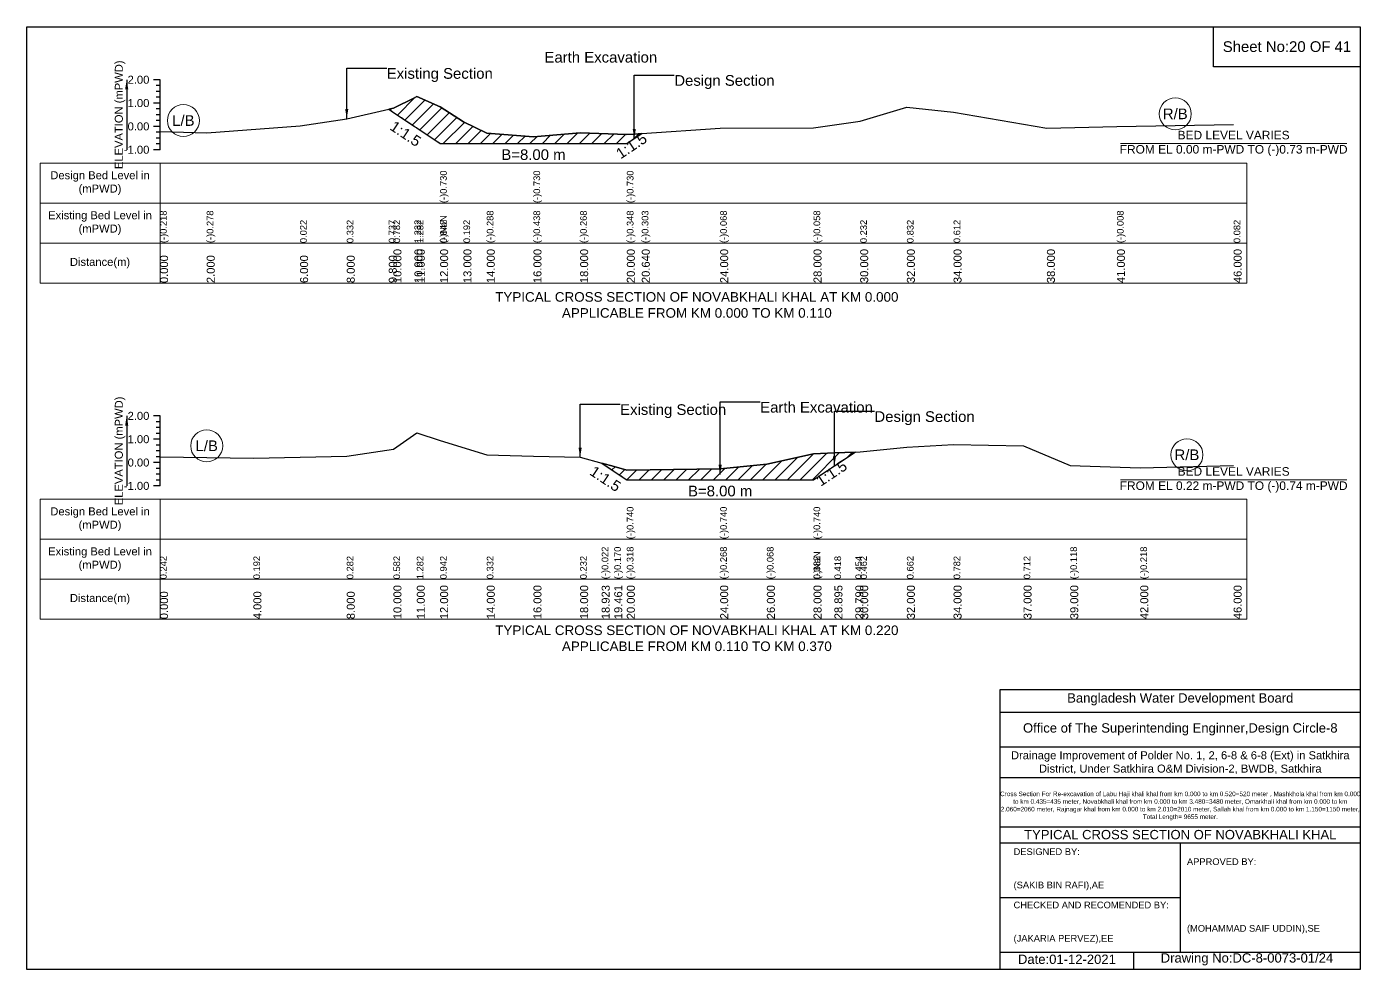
# Model space of a CAD drawing. Header units: inches. Extents: x 93000 to 506000, y -4242 to 0.
# Drawn here: x 290000 to 296000, y -4242 to 0 of the extents above; entities that cross this region are included whole.
import ezdxf

# ---------------------------------------------------------------- set-up
doc = ezdxf.new("R2010")
doc.units = ezdxf.units.IN
doc.header["$LTSCALE"] = 7
doc.header["$MEASUREMENT"] = 0
doc.linetypes.add('DASHED', pattern=[0.75, 0.5, -0.25])
for name, color, linetype, lineweight in [('Cross section Data Border', 7, 'Continuous', 9), ('Cross Section Labels', 7, 'Continuous', 9), ('Design_Bed_Level for Xsection', 7, 'DASHED', 25), ('Existing_Bed_Level for Xsection', 7, 'Continuous', 25), ('Long Section Labels', 7, 'Continuous', 9)]:
    doc.layers.add(name, color=color, linetype=linetype, lineweight=lineweight)
doc.styles.get("Standard").update_dxf_attribs({"font": 'arial.ttf'})
doc.dimstyles.get("Standard").update_dxf_attribs({"dimtxt": 0.18, "dimasz": 0.18, "dimexe": 0.18, "dimexo": 0.0625, "dimgap": 0.09, "dimtad": 0, "dimtih": 1, "dimtoh": 1, "dimdec": 4, "dimzin": 0, "dimdsep": 46, "dimtxsty": 'Standard', "dimcen": 0.09, "dimadec": 0, "dimazin": 0, "dimtfac": 1, "dimtdec": 4, "dimtofl": 0, "dimtmove": 0, "dimatfit": 3, "dimfxl": 1, "dimtolj": 1, "dimtzin": 0, "dimarcsym": 0})

msp = doc.modelspace()

# ---------------------------------------------------------------- hatches: boundary and pattern name
at = {"layer": 'Existing_Bed_Level for Xsection'}
h = msp.add_hatch(dxfattribs=at)
h.set_pattern_fill('ANSI31', color=256, scale=315, style=0)
h.paths.add_polyline_path([(291629, -371.6), (291650, -385.7), (291744.5, -448.6), (291755, -455.7), (291860, -525.7), (291965, -525.7), (292070, -525.7), (292280, -525.7), (292490, -525.7), (292700, -525.7), (292733.6, -503.3), (292767.2, -480.8), (292733.6, -483.2), (292700, -485.6), (292490, -477.1), (292280, -495), (292070, -479.2), (291965, -428.9), (291860, -360.6), (291755, -314.4), (291744.5, -319.7), (291650, -366.9)])
h = msp.add_hatch(dxfattribs=at)
h.set_pattern_fill('ANSI31', color=256, scale=315, style=0)
h.paths.add_polyline_path([(292586.9, -1963.9), (292643.4, -2001.6), (292700, -2039.3), (293120, -2039.3), (293330, -2039.3), (293540, -2039.3), (293634, -1976.6), (293728, -1914), (293634, -1917.7), (293540, -1921.5), (293330, -1968.8), (293120, -1989.8), (292700, -1995), (292643.4, -1979.4)])

# ---------------------------------------------------------------- linework, layer by layer
for points in [[(290000, 0), (296000, 0), (296000, -4242), (290000, -4242)], [(295340, 0), (296000, 0), (296000, -180), (295340, -180)]]:
    msp.add_lwpolyline(points, close=True)
for points in [[(294380, -4242), (294380, -2982), (296000, -2982)], [(294380, -3084), (296000, -3084)], [(294380, -3240), (296000, -3240)], [(294380, -3378), (296000, -3378)], [(294380, -3600), (296000, -3600)], [(294380, -3672), (296000, -3672)], [(295190, -3672), (295190, -4164)], [(294380, -3918), (295190, -3918)], [(294380, -4164), (296000, -4164)], [(294980, -4164), (294980, -4242)]]:
    msp.add_lwpolyline(points)
at = {"layer": 'Cross section Data Border'}
for points in [[(290060, -614), (295490, -614), (295490, -1154), (290060, -1154)], [(290060, -2126.6), (295490, -2126.6), (295490, -2666.6), (290060, -2666.6)]]:
    msp.add_lwpolyline(points, close=True, dxfattribs=at)
for points in [[(290600, -614), (290600, -1154)], [(290060, -794), (295490, -794)], [(290060, -974), (295490, -974)], [(290600, -2126.6), (290600, -2666.6)], [(290060, -2306.6), (295490, -2306.6)], [(290060, -2486.6), (295490, -2486.6)]]:
    msp.add_lwpolyline(points, dxfattribs=at)
at = {"layer": 'Cross Section Labels'}
for points in [[(294921, -525.7), (295939, -525.7)], [(294921, -2039.3), (295939, -2039.3)]]:
    msp.add_lwpolyline(points, dxfattribs=at)
for centre in [(290705, -422.6), (295167.5, -392.6), (290810, -1886.3), (295220, -1926.8)]:
    msp.add_circle(centre, 72, dxfattribs=at)
at = {"layer": 'Design_Bed_Level for Xsection'}
for points in [[(291629, -371.6), (291744.5, -448.6), (291860, -525.7), (292280, -525.7), (292700, -525.7), (292733.6, -503.3), (292767.2, -480.8)], [(292586.9, -1963.9), (292643.4, -2001.6), (292700, -2039.3), (293120, -2039.3), (293540, -2039.3), (293634, -1976.6), (293728, -1914)]]:
    msp.add_lwpolyline(points, dxfattribs=at)
at = {"layer": 'Existing_Bed_Level for Xsection'}
for points in [[(290600, -239), (290570, -239)], [(290600, -554), (290600, -449), (290600, -344), (290600, -239)], [(290600, -265.3), (290582, -265.3)], [(290600, -291.5), (290582, -291.5)], [(290600, -344), (290570, -344)], [(290600, -317.8), (290582, -317.8)], [(290600, -471.9), (290810, -478.2), (291230, -446.7), (291440, -414.1), (291629, -371.6), (291650, -366.9), (291744.5, -319.7), (291755, -314.4), (291860, -360.6), (291860, -360.6), (291965, -428.9), (292070, -479.2), (292280, -495), (292280, -495), (292490, -477.1), (292700, -485.6), (292700, -485.6), (292733.6, -483.2), (292767.2, -480.8), (293120, -456.1), (293540, -455.1), (293750, -424.6), (293960, -361.6), (294170, -384.8), (294590, -456.1), (294905, -449.9), (295430, -440.4)], [(290600, -370.3), (290582, -370.3)], [(290600, -396.5), (290582, -396.5)], [(290600, -449), (290570, -449)], [(290600, -422.8), (290582, -422.8)], [(290600, -475.3), (290582, -475.3)], [(290600, -501.5), (290582, -501.5)], [(290600, -527.8), (290582, -527.8)], [(290600, -554), (290570, -554)], [(290600, -1751.6), (290570, -1751.6)], [(290600, -1777.9), (290582, -1777.9)], [(290600, -2066.6), (290600, -1961.6), (290600, -1856.6), (290600, -1751.6)], [(290600, -1856.6), (290570, -1856.6)], [(290600, -1804.1), (290582, -1804.1)], [(290600, -1830.4), (290582, -1830.4)], [(290600, -1936.2), (291020, -1941.5), (291440, -1932), (291650, -1900.5), (291755, -1827), (291860, -1862.7), (292070, -1926.8), (292280, -1932), (292490, -1937.2), (292586.9, -1963.9), (292643.4, -1979.4), (292700, -1995), (292700, -1995), (293120, -1989.8), (293120, -1989.8), (293330, -1968.8), (293540, -1921.5), (293540, -1921.5), (293634, -1917.7), (293728, -1914), (293750, -1913.1), (293960, -1892.1), (294170, -1879.5), (294485, -1886.8), (294695, -1974), (295010, -1984.5), (295430, -1974)], [(290600, -1882.9), (290582, -1882.9)], [(290600, -1909.1), (290582, -1909.1)], [(290600, -1961.6), (290570, -1961.6)], [(290600, -1935.4), (290582, -1935.4)], [(290600, -1987.9), (290582, -1987.9)], [(290600, -2014.1), (290582, -2014.1)], [(290600, -2066.6), (290570, -2066.6)], [(290600, -2040.4), (290582, -2040.4)]]:
    msp.add_lwpolyline(points, dxfattribs=at)
for points in [[(291629, -371.6), (291629, -371.6), (291650, -385.7), (291744.5, -448.6), (291755, -455.7), (291860, -525.7), (291860, -525.7), (291965, -525.7), (292070, -525.7), (292280, -525.7), (292280, -525.7), (292490, -525.7), (292700, -525.7), (292700, -525.7), (292733.6, -503.3), (292767.2, -480.8), (292767.2, -480.8), (292767.2, -480.8), (292733.6, -483.2), (292700, -485.6), (292700, -485.6), (292490, -477.1), (292280, -495), (292280, -495), (292070, -479.2), (291965, -428.9), (291860, -360.6), (291860, -360.6), (291755, -314.4), (291744.5, -319.7), (291650, -366.9), (291629, -371.6)], [(292586.9, -1963.9), (292643.4, -2001.6), (292700, -2039.3), (292700, -2039.3), (293120, -2039.3), (293120, -2039.3), (293330, -2039.3), (293540, -2039.3), (293540, -2039.3), (293634, -1976.6), (293728, -1914), (293728, -1914), (293728, -1914), (293634, -1917.7), (293540, -1921.5), (293540, -1921.5), (293330, -1968.8), (293120, -1989.8), (293120, -1989.8), (292700, -1995), (292700, -1995), (292643.4, -1979.4)]]:
    msp.add_lwpolyline(points, close=True, dxfattribs=at)

# ---------------------------------------------------------------- texts
at = {"attachment_point": 5}
for s, insert, char_height in [('Sheet No:20 OF 41', (295670, -90), 48), ('Bangladesh Water Development Board', (295190, -3027), 42), ('Office of The Superintending Enginner,Design Circle-8', (295190, -3162), 42)]:
    msp.add_mtext(s, dxfattribs=dict(at, insert=insert, char_height=char_height))
for s, insert, char_height, width, attachment_point in [('Drainage Improvement of Polder No. 1, 2, 6-8 & 6-8 (Ext) in Satkhira District, Under Satkhira O&M Division-2, BWDB, Satkhira', (295190, -3312), 36, 1680, 5), ('Cross Section For Re-excavation of Labu Haji khali khal from km 0.000 to km 0.520=520 meter , Mashkhola khal from km 0.000 to km 0.435=435 meter, Novabkhali khal from km 0.000 to km 3.480=3480 meter, Omarkhali khal from km 0.000 to km 2.060=2060 meter, Rajnagar khal from km 0.000 to km 2.010=2010 meter, Sallah khal from km 0.000 to km 1.150=1150 meter, Total Length= 9655 meter. ', (295190, -3507), 20.5611, 1620, 5), ('TYPICAL CROSS SECTION OF NOVABKHALI KHAL', (295190, -3636), 42, 1680, 5), ('DESIGNED BY:^J^J^J(SAKIB BIN RAFI),AE', (294440, -3792), 30, 840, 4), ('APPROVED BY:^J^J^J^J^J^J(MOHAMMAD SAIF UDDIN),SE', (295220, -3912), 30, 840, 4), ('CHECKED AND RECOMENDED BY:^J^J^J(JAKARIA PERVEZ),EE', (294440, -4032), 30, 840, 4), ('Date:01-12-2021', (294680, -4197), 42, 840, 5), ('Drawing No:DC-8-0073-01/24', (295490, -4197), 42, 1320, 5)]:
    msp.add_mtext(s, dxfattribs=dict(insert=insert, char_height=char_height, width=width, attachment_point=attachment_point))
at = {"layer": 'Cross section Data Border', "char_height": 36, "width": 480, "attachment_point": 5}
for s, insert in [('Design Bed Level in (mPWD)', (290330, -704)), ('Existing Bed Level in (mPWD)', (290330, -884)), ('Distance(m)', (290330, -1064)), ('Design Bed Level in (mPWD)', (290330, -2216.6)), ('Existing Bed Level in (mPWD)', (290330, -2396.6)), ('Distance(m)', (290330, -2576.6))]:
    msp.add_mtext(s, dxfattribs=dict(at, insert=insert))
at = {"layer": 'Cross Section Labels'}
for s, insert, char_height, attachment_point in [('Earth Excavation', (292329.6, -113.5), 48, 1), ('Existing Section', (291620, -186.5), 48, 1), ('Design Section', (292913.6, -218), 48, 1), ('L/B', (290705, -422.6), 48, 5), ('R/B', (295167.5, -392.6), 48, 5), ('BED LEVEL VARIES ^JFROM EL 0.00 m-PWD TO (-)0.73 m-PWD', (295430, -525.7), 38.4, 5), ('B=8.00 m', (292280, -551.9), 48, 2), ('TYPICAL CROSS SECTION OF NOVABKHALI KHAL AT KM 0.000^JAPPLICABLE FROM KM 0.000 TO KM 0.110', (293015, -1252.5), 43.2, 5), ('Existing Section', (292670, -1699.1), 48, 1), ('Earth Excavation', (293300, -1688.6), 48, 1), ('Design Section', (293814, -1730.6), 48, 1), ('L/B', (290810, -1886.3), 48, 5), ('R/B', (295220, -1926.8), 48, 5), ('BED LEVEL VARIES ^JFROM EL 0.22 m-PWD TO (-)0.74 m-PWD', (295430, -2039.3), 38.4, 5), ('B=8.00 m', (293120, -2065.6), 48, 2), ('TYPICAL CROSS SECTION OF NOVABKHALI KHAL AT KM 0.220^JAPPLICABLE FROM KM 0.110 TO KM 0.370', (293015, -2752.5), 43.2, 5)]:
    msp.add_mtext(s, dxfattribs=dict(at, insert=insert, char_height=char_height, attachment_point=attachment_point))
at = {"layer": 'Cross Section Labels', "char_height": 48, "attachment_point": 2}
for insert, rotation in [((291718.2, -461.8), 326.30993), ((292707.4, -516.4), 33.69007), ((293607.7, -1989.8), 33.69007), ((292617.2, -2014.7), 326.30993)]:
    msp.add_mtext('1:1.5', dxfattribs=dict(at, insert=insert, rotation=rotation))
at = {"layer": 'Existing_Bed_Level for Xsection', "char_height": 36, "attachment_point": 5, "rotation": 90}
for insert in [(290420, -396.5), (290420, -1909.1)]:
    msp.add_mtext('ELEVATION (mPWD)', dxfattribs=dict(at, insert=insert))
at = {"layer": 'Existing_Bed_Level for Xsection', "char_height": 36, "attachment_point": 6}
for s, insert in [('2.00', (290552, -239)), ('1.00', (290552, -344)), ('0.00', (290552, -449)), ('-1.00', (290552, -554)), ('2.00', (290552, -1751.6)), ('1.00', (290552, -1856.6)), ('0.00', (290552, -1961.6)), ('-1.00', (290552, -2066.6))]:
    msp.add_mtext(s, dxfattribs=dict(at, insert=insert))
at = {"layer": 'Long Section Labels', "attachment_point": 1, "rotation": 90}
for s, insert, char_height in [('(-)0.730', (291860, -794), 30), ('(-)0.730', (292280, -794), 30), ('(-)0.730', (292700, -794), 30), ('(-)0.218', (290600, -974), 30), ('(-)0.278', (290810, -974), 30), ('(-)0.288', (292070, -974), 30), ('(-)0.438', (292280, -974), 30), ('(-)0.438', (292280, -974), 30), ('(-)0.268', (292490, -974), 30), ('(-)0.348', (292700, -974), 30), ('(-)0.348', (292700, -974), 30), ('(-)0.348', (292700, -974), 30), ('(-)0.303', (292767.2, -974), 30), ('(-)0.068', (293120, -974), 30), ('(-)0.068', (293120, -974), 30), ('(-)0.058', (293540, -974), 30), ('(-)0.008', (294905, -974), 30), ('0.022', (291230, -974), 30), ('0.332', (291440, -974), 30), ('0.737', (291629, -974), 30), ('0.782', (291650, -974), 30), ('1.232', (291744.5, -974), 30), ('1.282', (291755, -974), 30), ('(-)NaN', (291860, -974), 30), ('(-)NaN', (291860, -974), 30), ('0.842', (291860, -974), 30), ('0.842', (291860, -974), 30), ('0.192', (291965, -974), 30), ('0.232', (293750, -974), 30), ('0.832', (293960, -974), 30), ('0.612', (294170, -974), 30), ('0.082', (295430, -974), 30), ('10.000', (291650, -1154), 36), ('10.900', (291744.5, -1154), 36), ('11.000', (291755, -1154), 36), ('12.000', (291860, -1154), 36), ('12.000', (291860, -1154), 36), ('12.000', (291860, -1154), 36), ('13.000', (291965, -1154), 36), ('14.000', (292070, -1154), 36), ('16.000', (292280, -1154), 36), ('16.000', (292280, -1154), 36), ('16.000', (292280, -1154), 36), ('18.000', (292490, -1154), 36), ('20.000', (292700, -1154), 36), ('20.000', (292700, -1154), 36), ('20.000', (292700, -1154), 36), ('20.640', (292767.2, -1154), 36), ('24.000', (293120, -1154), 36), ('28.000', (293540, -1154), 36), ('30.000', (293750, -1154), 36), ('32.000', (293960, -1154), 36), ('34.000', (294170, -1154), 36), ('38.000', (294590, -1154), 36), ('41.000', (294905, -1154), 36), ('46.000', (295430, -1154), 36), ('0.000', (290600, -1154), 36), ('2.000', (290810, -1154), 36), ('6.000', (291230, -1154), 36), ('8.000', (291440, -1154), 36), ('9.800', (291629, -1154), 36), ('(-)0.740', (292700, -2306.6), 30), ('(-)0.740', (293120, -2306.6), 30), ('(-)0.740', (293540, -2306.6), 30), ('0.242', (290600, -2486.6), 30), ('0.192', (291020, -2486.6), 30), ('0.282', (291440, -2486.6), 30), ('0.282', (291440, -2486.6), 30), ('0.582', (291650, -2486.6), 30), ('1.282', (291755, -2486.6), 30), ('0.942', (291860, -2486.6), 30), ('0.332', (292070, -2486.6), 30), ('0.232', (292490, -2486.6), 30), ('(-)0.022', (292586.9, -2486.6), 30), ('(-)0.170', (292643.4, -2486.6), 30), ('(-)0.318', (292700, -2486.6), 30), ('(-)0.318', (292700, -2486.6), 30), ('(-)0.318', (292700, -2486.6), 30), ('(-)0.268', (293120, -2486.6), 30), ('(-)0.268', (293120, -2486.6), 30), ('(-)0.268', (293120, -2486.6), 30), ('(-)0.068', (293330, -2486.6), 30), ('(-)NaN', (293540, -2486.6), 30), ('0.382', (293540, -2486.6), 30), ('0.382', (293540, -2486.6), 30), ('0.418', (293634, -2486.6), 30), ('0.454', (293728, -2486.6), 30), ('0.462', (293750, -2486.6), 30), ('0.662', (293960, -2486.6), 30), ('0.782', (294170, -2486.6), 30), ('0.712', (294485, -2486.6), 30), ('(-)0.118', (294695, -2486.6), 30), ('(-)0.118', (294695, -2486.6), 30), ('(-)0.218', (295010, -2486.6), 30), ('10.000', (291650, -2666.6), 36), ('11.000', (291755, -2666.6), 36), ('12.000', (291860, -2666.6), 36), ('14.000', (292070, -2666.6), 36), ('16.000', (292280, -2666.6), 36), ('18.000', (292490, -2666.6), 36), ('18.923', (292586.9, -2666.6), 36), ('19.461', (292643.4, -2666.6), 36), ('20.000', (292700, -2666.6), 36), ('20.000', (292700, -2666.6), 36), ('20.000', (292700, -2666.6), 36), ('24.000', (293120, -2666.6), 36), ('24.000', (293120, -2666.6), 36), ('24.000', (293120, -2666.6), 36), ('26.000', (293330, -2666.6), 36), ('28.000', (293540, -2666.6), 36), ('28.000', (293540, -2666.6), 36), ('28.000', (293540, -2666.6), 36), ('28.895', (293634, -2666.6), 36), ('29.790', (293728, -2666.6), 36), ('30.000', (293750, -2666.6), 36), ('32.000', (293960, -2666.6), 36), ('34.000', (294170, -2666.6), 36), ('37.000', (294485, -2666.6), 36), ('39.000', (294695, -2666.6), 36), ('42.000', (295010, -2666.6), 36), ('46.000', (295430, -2666.6), 36), ('0.000', (290600, -2666.6), 36), ('4.000', (291020, -2666.6), 36), ('8.000', (291440, -2666.6), 36)]:
    msp.add_mtext(s, dxfattribs=dict(at, insert=insert, char_height=char_height))

# ---------------------------------------------------------------- leaders
at = {"layer": 'Cross Section Labels', "annotation_type": 0, "has_hookline": 1, "hookline_direction": 0}
for points, text_width in [([(291440, -414.1), (291440, -186.5), (291619.9, -186.5)], 467.2), ([(292733.6, -503.3), (292733.6, -218), (292913.5, -218)], 441.2), ([(292490, -1937.2), (292490, -1699.1), (292669.9, -1699.1)], 467.2), ([(293120, -2014.5), (293120, -1688.6), (293299.9, -1688.6)], 497), ([(293634, -1976.6), (293634, -1730.6), (293813.9, -1730.6)], 441.2)]:
    msp.add_leader(points, dimstyle='Standard', override={"dimasz": 43.2}, dxfattribs=dict(at, text_width=text_width))
at = {"layer": 'Existing_Bed_Level for Xsection'}
for points in [[(290450, -239), (290450, -554)], [(290450, -1751.6), (290450, -2066.6)]]:
    msp.add_leader(points, dimstyle='Standard', override={"dimasz": 43.2}, dxfattribs=at)

doc.saveas('drawing.dxf')
